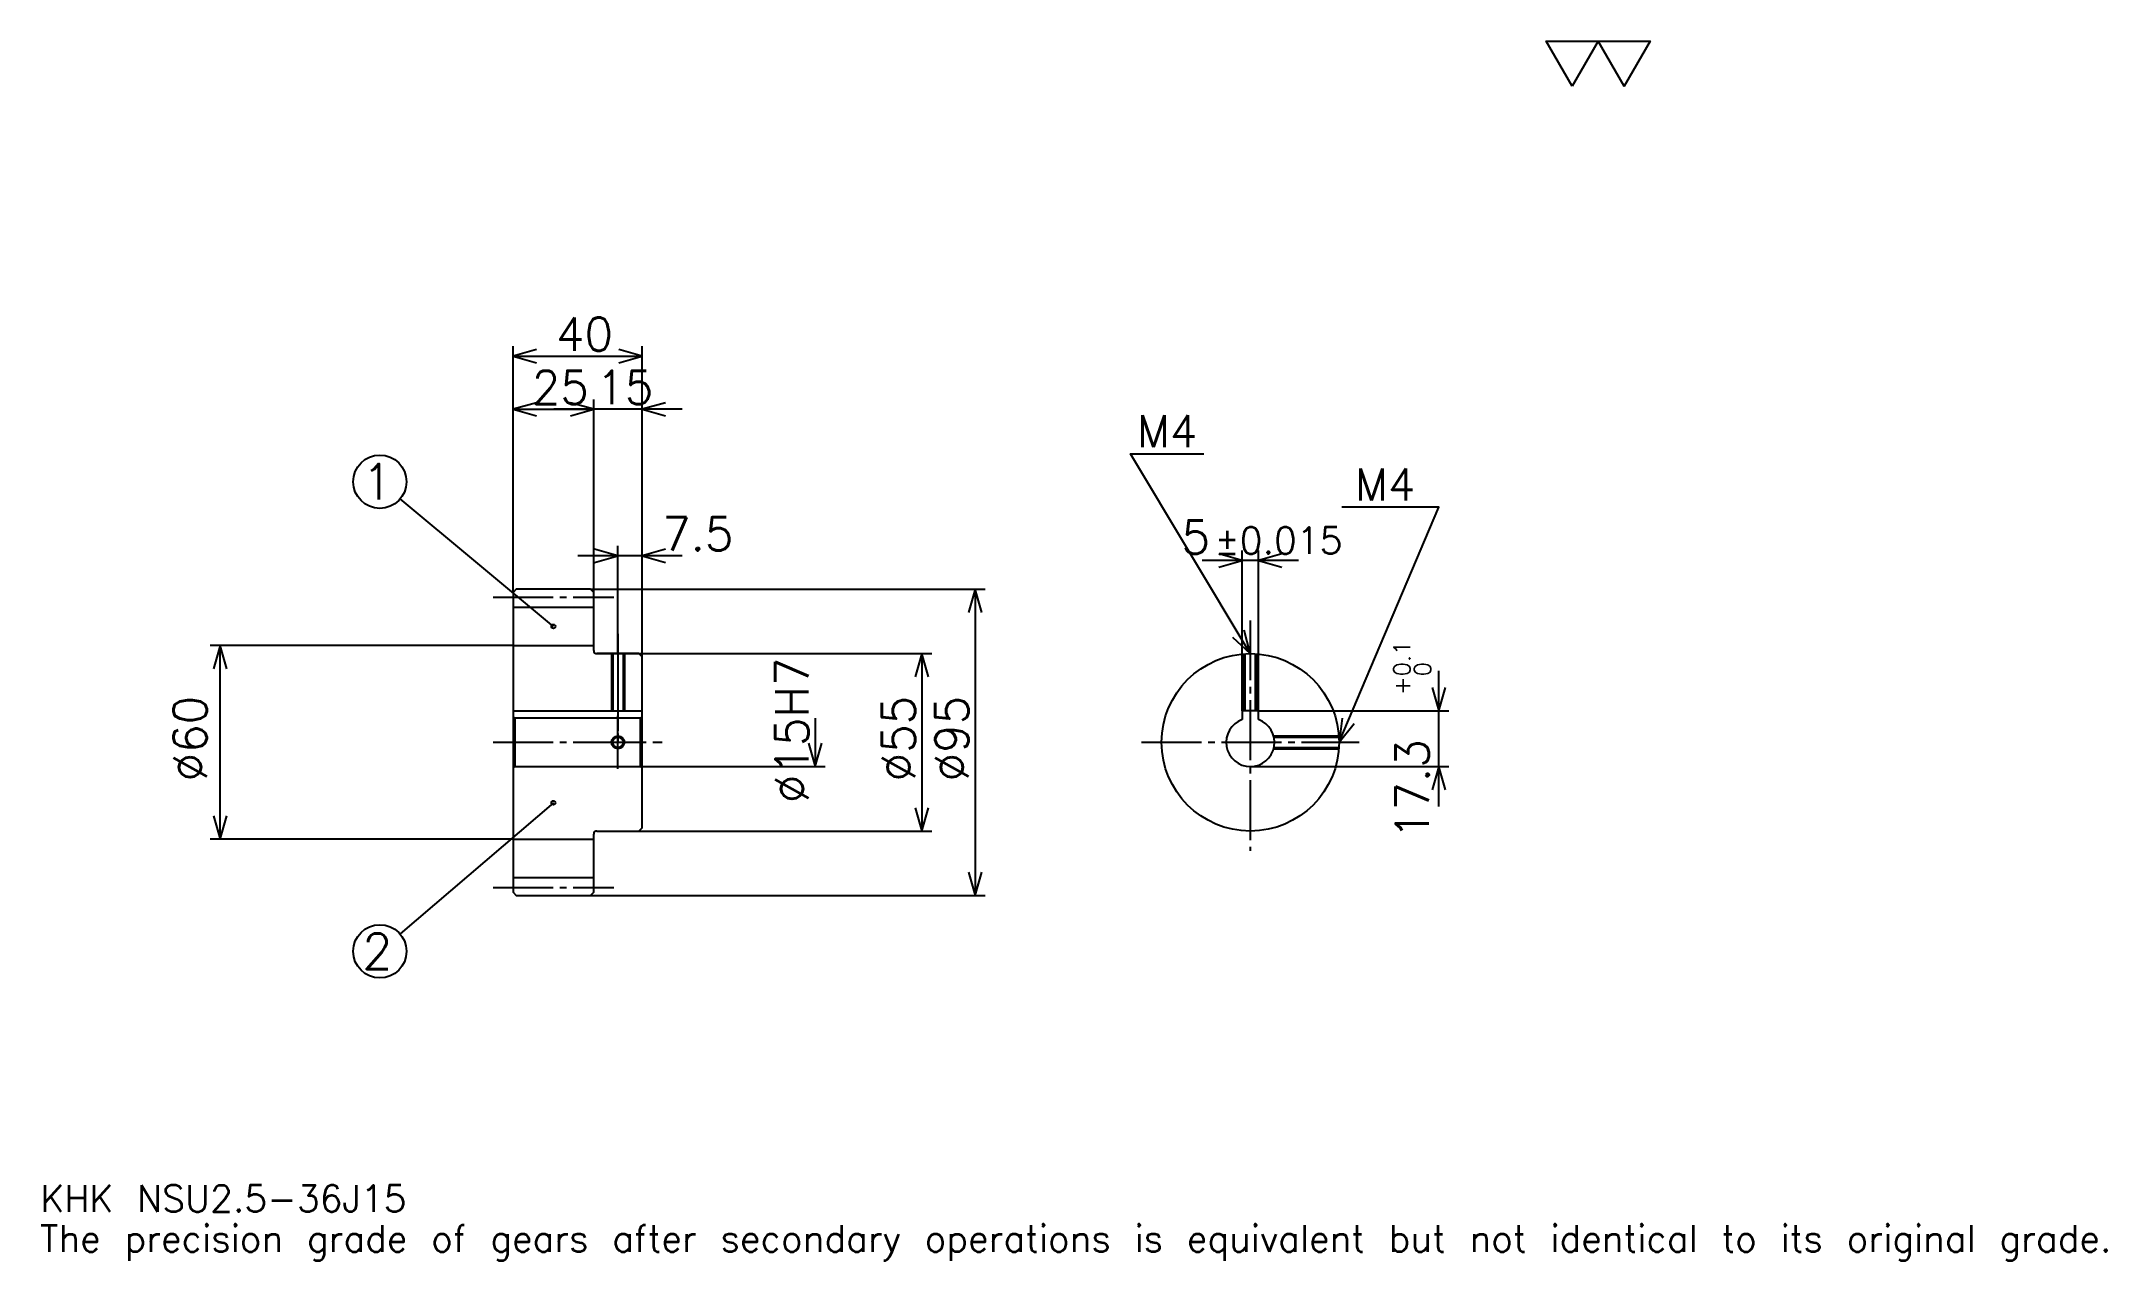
# Model space of a CAD drawing. Extents: x 21 to 661, y 8 to 386.
import ezdxf

# ---------------------------------------------------------------- set-up
doc = ezdxf.new("R2010")
doc.units = 0
doc.linetypes.add('DASHDOT', pattern=[24.782608, 18.586957, -2.065217, 2.065217, -2.065217])
doc.layers.get('0').update_dxf_attribs({"linetype": 'CONTINUOUS'})
doc.layers.add('DASHDOT', color=6, linetype='DASHDOT')
doc.styles.add('KANJI', font='TXT', dxfattribs={"bigfont": 'BIGFONT'})

msp = doc.modelspace()

# ---------------------------------------------------------------- linework, layer by layer
at = {"color": 5}
for p, q in [((167.282593, 215.815216), (167.282593, 291.195648)), ((207.282593, 215.815216), (207.282593, 291.195648)), ((167.282593, 288.097839), (207.282593, 288.097839)), ((167.282593, 271.57608), (192.282593, 271.57608)), ((219.673889, 271.57608), (179.891296, 271.57608)), ((192.282593, 215.815216), (192.282593, 274.673889)), ((179.782593, 204.252716), (132.322693, 243.82901)), ((219.673889, 226.141296), (187.391296, 226.141296)), ((199.782593, 215.815216), (199.782593, 229.239136)), ((410.760864, 224.728256), (380.978241, 224.728256)), ((393.369568, 178.115219), (393.369568, 227.82608)), ((398.369568, 178.115219), (398.369568, 227.82608)), ((167.282593, 214.815216), (167.282593, 215.815216)), ((191.282593, 215.815216), (207.282593, 215.815216)), ((192.282593, 214.815216), (192.282593, 215.815216)), ((199.782593, 195.815216), (199.782593, 215.815216)), ((199.782593, 195.815216), (199.782593, 215.815216)), ((207.282593, 215.815216), (313.641296, 215.815216)), ((207.282593, 194.815216), (207.282593, 215.815216)), ((310.543457, 215.815216), (310.543457, 120.815216)), ((167.282593, 198.315216), (73.315201, 198.315216)), ((76.413025, 138.315216), (76.413025, 198.315216)), ((193.282593, 195.815216), (207.282593, 195.815216)), ((207.282593, 195.815216), (297.119568, 195.815216)), ((294.021729, 195.815216), (294.021729, 140.815216)), ((454.347809, 148.42392), (454.347809, 190.506516)), ((260.978241, 175.815216), (260.978241, 160.815216)), ((398.369568, 178.115219), (457.445648, 178.115219)), ((207.282593, 160.815216), (264.07605, 160.815216)), ((395.869568, 160.815216), (457.445648, 160.815216)), ((179.782593, 149.565216), (132.254028, 108.88269)), ((167.282593, 138.315216), (73.315201, 138.315216)), ((193.282593, 140.815216), (207.282593, 140.815216)), ((207.282593, 140.815216), (297.119568, 140.815216)), ((191.282593, 120.815216), (207.282593, 120.815216)), ((207.282593, 120.815216), (313.641296, 120.815216))]:
    msp.add_line(p, q, dxfattribs=at)
at = {"color": 4}
for p, q in [((167.282593, 210.190216), (192.282593, 210.190216)), ((167.282593, 198.315216), (192.282593, 198.315216)), ((167.282593, 178.115219), (207.282593, 178.115219)), ((167.782593, 175.815216), (167.782593, 160.815216)), ((206.782593, 175.815216), (207.282593, 176.315216)), ((206.782593, 160.815216), (207.282593, 160.315216)), ((167.282593, 138.315216), (192.282593, 138.315216)), ((167.282593, 126.440216), (192.282593, 126.440216))]:
    msp.add_line(p, q, dxfattribs=at)
at = {"color": 7}
msp.add_lwpolyline([(495.652161, 371.739136), (487.597809, 385.700012), (519.815186, 385.700012), (511.760864, 371.739136), (503.706512, 385.700012), (495.652161, 371.739136)], dxfattribs=at)
at = {"color": 5}
for points in [[(174.510849, 290.163025), (167.282593, 288.097839), (174.510849, 286.032593)], [(200.054337, 286.032593), (207.282593, 288.097839), (200.054337, 290.163025)], [(174.510849, 273.641296), (167.282593, 271.57608), (174.510849, 269.510864)], [(185.054337, 269.510864), (192.282593, 271.57608), (185.054337, 273.641296)], [(185.054337, 269.510864), (192.282593, 271.57608), (185.054337, 273.641296)], [(214.510849, 273.641296), (207.282593, 271.57608), (214.510849, 269.510864)], [(395.869568, 195.815216), (358.695618, 257.771729), (381.413025, 257.771729)], [(423.369537, 168.315216), (454.347809, 241.25), (424.195648, 241.25)], [(192.554337, 224.07608), (199.782593, 226.141296), (192.554337, 228.206512)], [(214.510849, 228.206512), (207.282593, 226.141296), (214.510849, 224.07608)], [(386.141296, 222.66304), (393.369568, 224.728256), (386.141296, 226.793472)], [(405.597809, 226.793472), (398.369568, 224.728256), (405.597809, 222.66304)], [(312.608673, 208.58696), (310.543457, 215.815216), (308.478241, 208.58696)], [(390.37973, 200.950851), (395.869568, 195.815216), (393.92157, 203.075943)], [(78.478241, 191.08696), (76.413025, 198.315216), (74.347809, 191.08696)], [(296.086945, 188.58696), (294.021729, 195.815216), (291.956512, 188.58696)], [(452.282593, 185.343475), (454.347809, 178.115219), (456.413025, 185.343475)], [(424.294464, 175.775604), (423.369537, 168.315216), (428.096191, 174.160858)], [(258.913025, 168.043472), (260.978241, 160.815216), (263.043457, 168.043472)], [(456.413025, 153.58696), (454.347809, 160.815216), (452.282593, 153.58696)], [(291.956512, 148.043472), (294.021729, 140.815216), (296.086945, 148.043472)], [(74.347809, 145.543472), (76.413025, 138.315216), (78.478241, 145.543472)], [(308.478241, 128.043472), (310.543457, 120.815216), (312.608673, 128.043472)]]:
    msp.add_lwpolyline(points, dxfattribs=at)
at = {"color": 4}
for points in [[(192.282593, 196.815216), (192.282593, 214.815216), (191.282593, 215.815216), (168.282593, 215.815216), (167.282593, 214.815216), (167.282593, 160.315216)], [(193.282593, 140.815216), (206.282593, 140.815216), (207.282593, 141.815216), (207.282593, 194.815216), (206.282593, 195.815216), (193.282593, 195.815216)], [(197.782593, 195.815216), (197.782593, 178.115219)], [(198.162598, 195.815216), (198.162598, 178.115219)], [(201.402588, 195.815216), (201.402588, 178.115219)], [(201.782593, 195.815216), (201.782593, 178.115219)], [(393.869568, 178.115219), (393.869568, 195.742386)], [(394.249573, 178.115219), (394.249573, 195.767456)], [(397.489563, 178.115219), (397.489563, 195.767456)], [(397.869568, 178.115219), (397.869568, 195.742386)], [(167.282593, 160.315216), (167.782593, 160.815216), (206.782593, 160.815216), (206.782593, 175.815216), (167.782593, 175.815216), (167.282593, 176.315216)], [(398.369568, 175.386292), (398.369568, 178.115219), (393.369568, 178.115219), (393.369568, 175.386292)], [(403.097961, 170.315216), (423.296722, 170.315216)], [(403.192505, 169.935211), (423.321808, 169.935211)], [(403.192505, 166.695221), (423.321808, 166.695221)], [(167.282593, 160.315216), (167.282593, 121.815216), (168.282593, 120.815216), (191.282593, 120.815216), (192.282593, 121.815216), (192.282593, 139.815216)], [(403.097961, 166.315216), (423.296722, 166.315216)]]:
    msp.add_lwpolyline(points, dxfattribs=at)
at = {"color": 5}
for centre, radius in [((125.978241, 249.119568), 8.26087), ((179.782593, 204.252716), 0.619565), ((179.782593, 149.565216), 0.619565), ((125.978241, 103.510872), 8.26087)]:
    msp.add_circle(centre, radius, dxfattribs=at)
at = {"color": 4}
for centre, radius in [((395.869568, 168.315216), 27.5), ((199.782593, 168.315216), 1.62)]:
    msp.add_circle(centre, radius, dxfattribs=at)
at = {"color": 7}
msp.add_circle((199.782593, 168.315216), 2, dxfattribs=at)
at = {"color": 4}
for centre, radius, start, end in [((193.282593, 196.815216), 1, 180, 270), ((395.869568, 168.315216), 7.5, 109.471220943, 70.528779057), ((193.282593, 139.815216), 1, 90, 180)]:
    msp.add_arc(centre, radius, start, end, dxfattribs=at)
at = {"layer": 'DASHDOT', "color": 7}
for p, q in [((161.086945, 213.315216), (198.478241, 213.315216)), ((395.869568, 206.141296), (395.869568, 134.619568)), ((199.782593, 195.815216), (199.782593, 168.315216)), ((161.086945, 168.315216), (213.478241, 168.315216)), ((362.173889, 168.315216), (429.565216, 168.315216)), ((161.086945, 123.315216), (198.478241, 123.315216))]:
    msp.add_line(p, q, dxfattribs=at)
for points in [[(199.782593, 202.010864), (199.782593, 171.919556)], [(199.782593, 160.119568), (199.782593, 176.510864)], [(191.586945, 168.315216), (207.978241, 168.315216)]]:
    msp.add_lwpolyline(points, dxfattribs=at)

# ---------------------------------------------------------------- texts
at = {"color": 7, "style": 'KANJI'}
for s, height, p in [('40', 10.326087, (180.570633, 289.75)), ('25', 10.326087, (173.070633, 273.228271)), ('15', 10.326087, (193.070633, 273.228271)), ('M4', 9.913044, (360.760864, 259.836945)), ('1', 11.014493, (120.470993, 243.612305)), ('M4', 9.913044, (428.32608, 243.315216)), ('7.5', 10.326087, (213.478241, 227.793488)), ('5', 10.326087, (374.554474, 226.793472)), ('%%p0.015', 8.26087, (384.776001, 226.793472)), ('2', 11.014493, (120.470993, 98.003624)), ('KHK NSU2.5-36J15', 8.26087, (20.652174, 22.717392)), ('The precision grade of gears after secondary operations is equivalent but not identical to its original grade.', 8.26087, (20.652174, 10.326087))]:
    msp.add_text(s, height=height, dxfattribs=at).set_placement(p)
for s, height, p in [('%%c15H7', 10.326087, (258.913025, 149.470108)), ('0.1', 5.163043, (445.467377, 188.769836)), ('0', 5.163043, (451.869537, 188.769836)), ('+', 5.163043, (445.467377, 182.987228)), ('%%c60', 10.326087, (72.282593, 156.182068)), ('%%c55', 10.326087, (291.956512, 156.182068)), ('%%c95', 10.326087, (308.478241, 156.182068)), ('17.3', 10.326087, (451.249969, 138.29184))]:
    msp.add_text(s, height=height, rotation=90, dxfattribs=at).set_placement(p)

doc.saveas('drawing.dxf')
